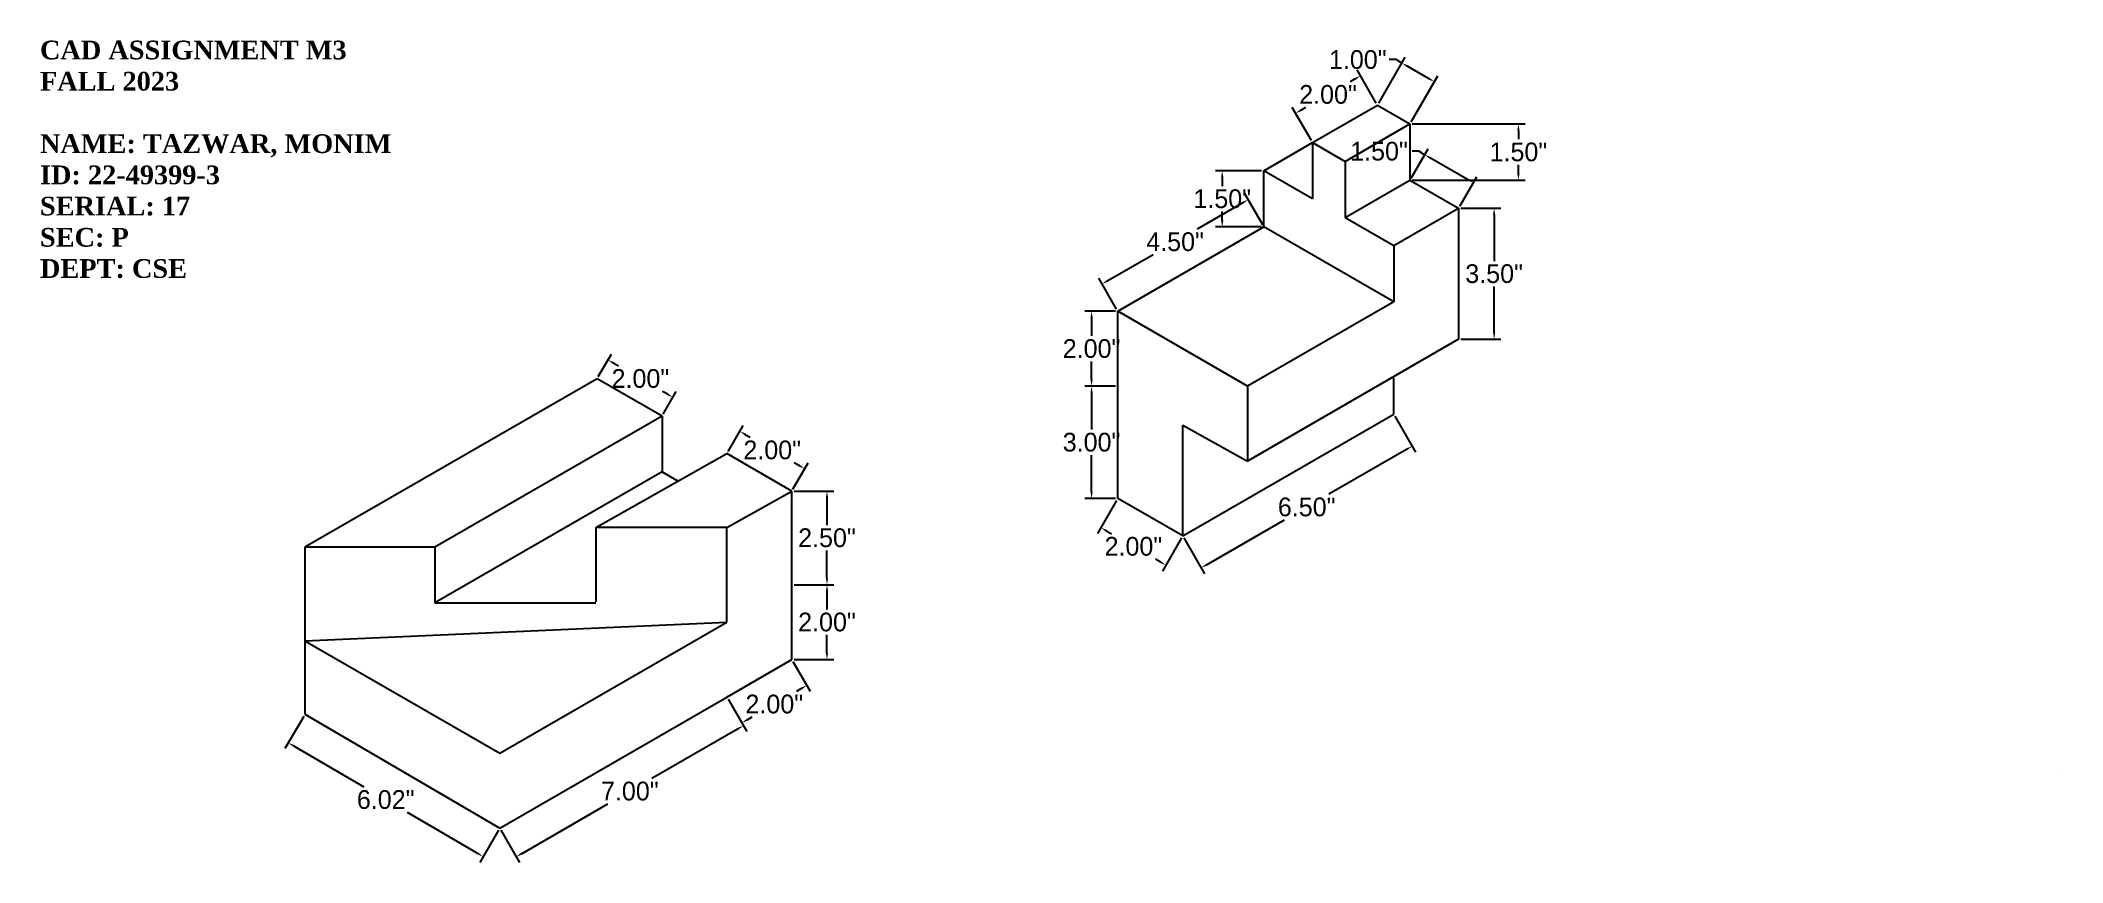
# Model space of a CAD drawing. Header units: inches. Extents: x 30.4 to 84.4, y 10.7 to 32.7.
import ezdxf

# ---------------------------------------------------------------- set-up
doc = ezdxf.new("R2010")
doc.units = ezdxf.units.IN
doc.header["$MEASUREMENT"] = 0
doc.dimstyles.get("Standard").update_dxf_attribs({"dimtxt": 0.5, "dimasz": 0.18, "dimexe": 0.18, "dimexo": 0.0625, "dimgap": 0.09, "dimtad": 0, "dimtih": 1, "dimtoh": 1, "dimzin": 0, "dimdsep": 46, "dimlunit": 3, "dimtxsty": 'Standard', "dimcen": 0.09, "dimclrt": 5, "dimadec": 0, "dimazin": 0, "dimtfac": 1, "dimtofl": 0, "dimtmove": 0, "dimatfit": 3, "dimfxl": 1, "dimtolj": 1, "dimtzin": 0, "dimarcsym": 0})

# ---------------------------------------------------------------- blocks, each defined once
blk = doc.blocks.new('*D3')
at = {"color": 0, "lineweight": -2}
for p, q in [((45.332, 23.722), (45.681, 24.326)), ((45.747, 24.08), (45.868, 24.01)), ((47.167, 23.26), (47.046, 23.33)), ((47.064, 22.722), (47.413, 23.326))]:
    blk.add_line(p, q, dxfattribs=at)
at = {"color": 0}
for points in [[(45.762, 24.106), (45.732, 24.054), (45.591, 24.17)], [(47.182, 23.286), (47.152, 23.234), (47.323, 23.17)]]:
    blk.add_solid(points, dxfattribs=at)
at = {"layer": 'Defpoints', "color": 0}
for p in [(45.591, 24.17), (45.301, 23.668), (47.033, 22.668)]:
    blk.add_point(p, dxfattribs=at)
at = {"color": 5, "insert": (46.457, 23.67), "char_height": 0.5, "attachment_point": 5}
blk.add_mtext('\\A1;2.00"', dxfattribs=at)
blk = doc.blocks.new('*D4')
at = {"color": 0, "lineweight": -2}
for p, q in [((48.796, 21.722), (49.198, 22.418)), ((49.264, 22.173), (49.386, 22.103)), ((50.528, 20.722), (50.93, 21.418)), ((50.685, 21.353), (50.563, 21.423))]:
    blk.add_line(p, q, dxfattribs=at)
at = {"color": 0}
for points in [[(49.279, 22.199), (49.249, 22.147), (49.108, 22.263)], [(50.7, 21.379), (50.67, 21.327), (50.84, 21.263)]]:
    blk.add_solid(points, dxfattribs=at)
at = {"layer": 'Defpoints', "color": 0}
for p in [(49.108, 22.263), (48.765, 21.668), (50.497, 20.668)]:
    blk.add_point(p, dxfattribs=at)
at = {"color": 5, "insert": (49.974, 21.763), "char_height": 0.5, "attachment_point": 5}
blk.add_mtext('\\A1;2.00"', dxfattribs=at)
blk = doc.blocks.new('*D5')
at = {"color": 0, "lineweight": -2}
for p, q in [((50.56, 20.668), (51.615, 20.668)), ((51.435, 20.488), (51.435, 19.758)), ((51.435, 18.348), (51.435, 19.078)), ((50.56, 18.168), (51.615, 18.168))]:
    blk.add_line(p, q, dxfattribs=at)
at = {"color": 0}
for points in [[(51.405, 20.488), (51.465, 20.488), (51.435, 20.668)], [(51.405, 18.348), (51.465, 18.348), (51.435, 18.168)]]:
    blk.add_solid(points, dxfattribs=at)
at = {"layer": 'Defpoints', "color": 0}
for p in [(50.497, 20.668), (51.435, 20.668), (50.497, 18.168)]:
    blk.add_point(p, dxfattribs=at)
at = {"color": 5, "insert": (51.435, 19.418), "char_height": 0.5, "attachment_point": 5}
blk.add_mtext('\\A1;2.50"', dxfattribs=at)
blk = doc.blocks.new('*D6')
at = {"color": 0, "lineweight": -2}
for p, q in [((50.56, 18.168), (51.615, 18.168)), ((51.435, 17.988), (51.435, 17.508)), ((51.435, 16.348), (51.435, 16.828)), ((50.56, 16.168), (51.615, 16.168))]:
    blk.add_line(p, q, dxfattribs=at)
at = {"color": 0}
for points in [[(51.405, 17.988), (51.465, 17.988), (51.435, 18.168)], [(51.405, 16.348), (51.465, 16.348), (51.435, 16.168)]]:
    blk.add_solid(points, dxfattribs=at)
at = {"layer": 'Defpoints', "color": 0}
for p in [(50.497, 18.168), (50.497, 16.168), (51.435, 16.168)]:
    blk.add_point(p, dxfattribs=at)
at = {"color": 5, "insert": (51.435, 17.168), "char_height": 0.5, "attachment_point": 5}
blk.add_mtext('\\A1;2.00"', dxfattribs=at)
blk = doc.blocks.new('*D7')
at = {"color": 0, "lineweight": -2}
for p, q in [((50.528, 16.114), (50.985, 15.323)), ((48.796, 15.114), (49.253, 14.323)), ((50.739, 15.388), (50.618, 15.318)), ((49.319, 14.568), (49.44, 14.638))]:
    blk.add_line(p, q, dxfattribs=at)
at = {"color": 0}
for points in [[(50.724, 15.414), (50.754, 15.363), (50.895, 15.478)], [(49.304, 14.594), (49.334, 14.543), (49.163, 14.478)]]:
    blk.add_solid(points, dxfattribs=at)
at = {"layer": 'Defpoints', "color": 0}
for p in [(50.497, 16.168), (48.765, 15.168), (50.895, 15.478)]:
    blk.add_point(p, dxfattribs=at)
at = {"color": 5, "insert": (50.029, 14.978), "char_height": 0.5, "attachment_point": 5}
blk.add_mtext('\\A1;2.00"', dxfattribs=at)
blk = doc.blocks.new('*D8')
at = {"color": 0, "lineweight": -2}
for p, q in [((48.796, 15.114), (49.296, 14.248)), ((49.05, 14.314), (46.764, 12.994)), ((43.3, 10.994), (45.586, 12.314)), ((42.734, 11.614), (43.234, 10.748))]:
    blk.add_line(p, q, dxfattribs=at)
at = {"color": 0}
for points in [[(49.035, 14.339), (49.065, 14.288), (49.206, 14.404)], [(43.285, 11.019), (43.315, 10.968), (43.144, 10.904)]]:
    blk.add_solid(points, dxfattribs=at)
at = {"layer": 'Defpoints', "color": 0}
for p in [(48.765, 15.168), (42.703, 11.668), (43.144, 10.904)]:
    blk.add_point(p, dxfattribs=at)
at = {"color": 5, "insert": (46.175, 12.654), "char_height": 0.5, "attachment_point": 5}
blk.add_mtext('\\A1;7.00"', dxfattribs=at)
blk = doc.blocks.new('*D9')
at = {"color": 0, "lineweight": -2}
for p, q in [((37.475, 14.652), (36.972, 13.791)), ((37.218, 13.856), (39.079, 12.768)), ((42.104, 11), (40.242, 12.088)), ((42.671, 11.614), (42.168, 10.753))]:
    blk.add_line(p, q, dxfattribs=at)
at = {"color": 0}
for points in [[(37.233, 13.882), (37.203, 13.83), (37.063, 13.947)], [(42.119, 11.025), (42.088, 10.974), (42.259, 10.909)]]:
    blk.add_solid(points, dxfattribs=at)
at = {"layer": 'Defpoints', "color": 0}
for p in [(37.507, 14.706), (42.703, 11.668), (42.259, 10.909)]:
    blk.add_point(p, dxfattribs=at)
at = {"color": 5, "insert": (39.661, 12.428), "char_height": 0.5, "attachment_point": 5}
blk.add_mtext('\\A1;6.02"', dxfattribs=at)
blk = doc.blocks.new('*D12')
at = {"color": 0, "lineweight": -2}
for p, q in [((59.133, 23.47), (58.315, 23.47)), ((58.495, 23.29), (58.495, 22.31)), ((58.495, 20.65), (58.495, 21.63)), ((59.133, 20.47), (58.315, 20.47))]:
    blk.add_line(p, q, dxfattribs=at)
at = {"color": 0}
for points in [[(58.465, 23.29), (58.525, 23.29), (58.495, 23.47)], [(58.465, 20.65), (58.525, 20.65), (58.495, 20.47)]]:
    blk.add_solid(points, dxfattribs=at)
at = {"layer": 'Defpoints', "color": 0}
for p in [(59.195, 23.47), (58.495, 20.47), (59.195, 20.47)]:
    blk.add_point(p, dxfattribs=at)
at = {"color": 5, "insert": (58.495, 21.97), "char_height": 0.5, "attachment_point": 5}
blk.add_mtext('\\A1;3.00"', dxfattribs=at)
blk = doc.blocks.new('*D13')
at = {"color": 0, "lineweight": -2}
for p, q in [((59.133, 25.47), (58.315, 25.47)), ((58.495, 25.29), (58.495, 24.81)), ((58.495, 23.65), (58.495, 24.13)), ((59.133, 23.47), (58.315, 23.47))]:
    blk.add_line(p, q, dxfattribs=at)
at = {"color": 0}
for points in [[(58.465, 25.29), (58.525, 25.29), (58.495, 25.47)], [(58.465, 23.65), (58.525, 23.65), (58.495, 23.47)]]:
    blk.add_solid(points, dxfattribs=at)
at = {"layer": 'Defpoints', "color": 0}
for p in [(59.195, 25.47), (58.495, 23.47), (59.195, 23.47)]:
    blk.add_point(p, dxfattribs=at)
at = {"color": 5, "insert": (58.495, 24.47), "char_height": 0.5, "attachment_point": 5}
blk.add_mtext('\\A1;2.00"', dxfattribs=at)
blk = doc.blocks.new('*D14')
at = {"color": 0, "lineweight": -2}
for p, q in [((66.588, 22.666), (67.139, 21.71)), ((66.894, 21.776), (64.824, 20.581)), ((61.576, 18.706), (63.646, 19.901)), ((60.959, 19.416), (61.51, 18.46))]:
    blk.add_line(p, q, dxfattribs=at)
at = {"color": 0}
for points in [[(66.879, 21.802), (66.909, 21.75), (67.049, 21.866)], [(61.561, 18.732), (61.591, 18.68), (61.42, 18.616)]]:
    blk.add_solid(points, dxfattribs=at)
at = {"layer": 'Defpoints', "color": 0}
for p in [(66.556, 22.72), (60.927, 19.47), (61.42, 18.616)]:
    blk.add_point(p, dxfattribs=at)
at = {"color": 5, "insert": (64.235, 20.241), "char_height": 0.5, "attachment_point": 5}
blk.add_mtext('\\A1;6.50"', dxfattribs=at)
blk = doc.blocks.new('*D15')
at = {"color": 0, "lineweight": -2}
for p, q in [((59.164, 20.416), (58.655, 19.533)), ((58.901, 19.599), (59.022, 19.529)), ((60.896, 19.416), (60.387, 18.533)), ((60.321, 18.779), (60.2, 18.849))]:
    blk.add_line(p, q, dxfattribs=at)
at = {"color": 0}
for points in [[(58.916, 19.625), (58.886, 19.573), (58.745, 19.689)], [(60.336, 18.805), (60.306, 18.753), (60.477, 18.689)]]:
    blk.add_solid(points, dxfattribs=at)
at = {"layer": 'Defpoints', "color": 0}
for p in [(59.195, 20.47), (60.927, 19.47), (60.477, 18.689)]:
    blk.add_point(p, dxfattribs=at)
at = {"color": 5, "insert": (59.611, 19.189), "char_height": 0.5, "attachment_point": 5}
blk.add_mtext('\\A1;2.00"', dxfattribs=at)
blk = doc.blocks.new('*D16')
at = {"color": 0, "lineweight": -2}
for p, q in [((63.061, 27.774), (62.582, 28.603)), ((62.517, 28.357), (61.313, 27.662)), ((58.931, 26.287), (60.135, 26.982)), ((59.164, 25.524), (58.685, 26.353))]:
    blk.add_line(p, q, dxfattribs=at)
at = {"color": 0}
for points in [[(62.502, 28.383), (62.532, 28.331), (62.672, 28.447)], [(58.916, 26.313), (58.946, 26.261), (58.775, 26.197)]]:
    blk.add_solid(points, dxfattribs=at)
at = {"layer": 'Defpoints', "color": 0}
for p in [(62.672, 28.447), (63.092, 27.72), (59.195, 25.47)]:
    blk.add_point(p, dxfattribs=at)
at = {"color": 5, "insert": (60.724, 27.322), "char_height": 0.5, "attachment_point": 5}
blk.add_mtext('\\A1;4.50"', dxfattribs=at)
blk = doc.blocks.new('*D17')
at = {"color": 0, "lineweight": -2}
for p, q in [((68.351, 28.22), (69.416, 28.22)), ((69.236, 28.04), (69.236, 26.81)), ((69.236, 24.9), (69.236, 26.13)), ((68.351, 24.72), (69.416, 24.72))]:
    blk.add_line(p, q, dxfattribs=at)
at = {"color": 0}
for points in [[(69.206, 28.04), (69.266, 28.04), (69.236, 28.22)], [(69.206, 24.9), (69.266, 24.9), (69.236, 24.72)]]:
    blk.add_solid(points, dxfattribs=at)
at = {"layer": 'Defpoints', "color": 0}
for p in [(68.288, 28.22), (68.288, 24.72), (69.236, 24.72)]:
    blk.add_point(p, dxfattribs=at)
at = {"color": 5, "insert": (69.236, 26.47), "char_height": 0.5, "attachment_point": 5}
blk.add_mtext('\\A1;3.50"', dxfattribs=at)
blk = doc.blocks.new('*D18')
at = {"color": 0, "lineweight": -2}
for p, q in [((63.03, 29.22), (61.801, 29.22)), ((61.981, 29.04), (61.981, 28.81)), ((61.981, 27.9), (61.981, 28.13)), ((63.03, 27.72), (61.801, 27.72))]:
    blk.add_line(p, q, dxfattribs=at)
at = {"color": 0}
for points in [[(61.951, 29.04), (62.011, 29.04), (61.981, 29.22)], [(61.951, 27.9), (62.011, 27.9), (61.981, 27.72)]]:
    blk.add_solid(points, dxfattribs=at)
at = {"layer": 'Defpoints', "color": 0}
for p in [(63.092, 29.22), (61.981, 27.72), (63.092, 27.72)]:
    blk.add_point(p, dxfattribs=at)
at = {"color": 5, "insert": (61.981, 28.47), "char_height": 0.5, "attachment_point": 5}
blk.add_mtext('\\A1;1.50"', dxfattribs=at)
blk = doc.blocks.new('*D19')
at = {"color": 0, "lineweight": -2}
for p, q in [((66.092, 31.024), (65.58, 31.91)), ((65.514, 31.665), (65.393, 31.595)), ((64.36, 30.024), (63.848, 30.91)), ((64.094, 30.845), (64.215, 30.915))]:
    blk.add_line(p, q, dxfattribs=at)
at = {"color": 0}
for points in [[(65.499, 31.691), (65.529, 31.639), (65.67, 31.755)], [(64.079, 30.871), (64.109, 30.819), (63.938, 30.755)]]:
    blk.add_solid(points, dxfattribs=at)
at = {"layer": 'Defpoints', "color": 0}
for p in [(65.67, 31.755), (66.123, 30.97), (64.391, 29.97)]:
    blk.add_point(p, dxfattribs=at)
at = {"color": 5, "insert": (64.804, 31.255), "char_height": 0.5, "attachment_point": 5}
blk.add_mtext('\\A1;2.00"', dxfattribs=at)
blk = doc.blocks.new('*D20')
at = {"color": 0, "lineweight": -2}
for p, q in [((66.155, 31.024), (66.864, 32.252)), ((66.618, 32.186), (66.438, 32.186)), ((66.774, 32.096), (66.618, 32.186)), ((67.484, 31.686), (66.929, 32.006)), ((67.021, 30.524), (67.73, 31.752))]:
    blk.add_line(p, q, dxfattribs=at)
at = {"color": 0}
for points in [[(66.944, 32.032), (66.914, 31.98), (66.774, 32.096)], [(67.499, 31.712), (67.469, 31.66), (67.64, 31.596)]]:
    blk.add_solid(points, dxfattribs=at)
at = {"layer": 'Defpoints', "color": 0}
for p in [(66.774, 32.096), (66.123, 30.97), (66.989, 30.47)]:
    blk.add_point(p, dxfattribs=at)
at = {"color": 5, "insert": (65.598, 32.186), "char_height": 0.5, "attachment_point": 5}
blk.add_mtext('\\A1;1.00"', dxfattribs=at)
blk = doc.blocks.new('*D21')
at = {"color": 0, "lineweight": -2}
for p, q in [((67.052, 30.47), (70.064, 30.47)), ((69.884, 30.29), (69.884, 30.06)), ((69.884, 29.15), (69.884, 29.38)), ((67.052, 28.97), (70.064, 28.97))]:
    blk.add_line(p, q, dxfattribs=at)
at = {"color": 0}
for points in [[(69.854, 30.29), (69.914, 30.29), (69.884, 30.47)], [(69.854, 29.15), (69.914, 29.15), (69.884, 28.97)]]:
    blk.add_solid(points, dxfattribs=at)
at = {"layer": 'Defpoints', "color": 0}
for p in [(66.989, 30.47), (66.989, 28.97), (69.884, 28.97)]:
    blk.add_point(p, dxfattribs=at)
at = {"color": 5, "insert": (69.884, 29.72), "char_height": 0.5, "attachment_point": 5}
blk.add_mtext('\\A1;1.50"', dxfattribs=at)
blk = doc.blocks.new('*D22')
at = {"color": 0, "lineweight": -2}
for p, q in [((67.021, 29.024), (67.472, 29.805)), ((67.226, 29.739), (67.046, 29.739)), ((67.382, 29.649), (67.226, 29.739)), ((68.525, 28.989), (67.538, 29.559)), ((68.32, 28.274), (68.771, 29.055))]:
    blk.add_line(p, q, dxfattribs=at)
at = {"color": 0}
for points in [[(67.553, 29.585), (67.523, 29.533), (67.382, 29.649)], [(68.54, 29.015), (68.51, 28.963), (68.681, 28.899)]]:
    blk.add_solid(points, dxfattribs=at)
at = {"layer": 'Defpoints', "color": 0}
for p in [(67.382, 29.649), (66.989, 28.97), (68.288, 28.22)]:
    blk.add_point(p, dxfattribs=at)
at = {"color": 5, "insert": (66.164, 29.739), "char_height": 0.5, "attachment_point": 5}
blk.add_mtext('\\A1;1.50"', dxfattribs=at)

msp = doc.modelspace()

# ---------------------------------------------------------------- linework, layer by layer
for p, q in [((64.391, 29.97), (66.123, 30.97)), ((66.123, 30.97), (66.989, 30.47)), ((65.257, 29.47), (66.989, 30.47)), ((66.989, 30.47), (66.989, 28.97)), ((63.092, 29.22), (64.391, 29.97)), ((64.391, 29.97), (65.257, 29.47)), ((64.391, 29.97), (64.391, 28.47)), ((63.092, 27.72), (63.092, 29.22)), ((64.391, 28.47), (63.092, 29.22)), ((65.257, 29.47), (65.257, 27.97)), ((65.257, 27.97), (66.989, 28.97)), ((66.989, 28.97), (68.288, 28.22)), ((66.556, 27.22), (68.288, 28.22)), ((68.288, 28.22), (68.288, 24.72)), ((59.195, 25.47), (63.092, 27.72)), ((66.556, 25.72), (63.092, 27.72)), ((65.257, 27.97), (66.556, 27.22)), ((66.556, 27.22), (66.556, 25.72)), ((59.195, 23.47), (59.195, 25.47)), ((62.659, 23.47), (59.195, 25.47)), ((66.556, 25.72), (62.659, 23.47)), ((68.288, 24.72), (62.659, 21.47)), ((45.301, 23.668), (37.507, 19.168)), ((47.033, 22.668), (45.301, 23.668)), ((59.195, 20.47), (59.195, 23.47)), ((62.659, 23.47), (62.659, 21.47)), ((66.556, 22.72), (66.556, 23.681)), ((47.033, 22.668), (40.971, 19.168)), ((47.033, 22.668), (47.033, 21.18)), ((60.927, 19.47), (66.556, 22.72)), ((60.927, 19.47), (60.927, 22.426)), ((60.927, 22.426), (62.659, 21.47)), ((45.265, 19.697), (48.765, 21.668)), ((50.497, 20.668), (48.765, 21.668)), ((47.033, 21.18), (40.971, 17.68)), ((47.033, 21.18), (47.466, 20.93)), ((48.765, 19.697), (50.497, 20.668)), ((50.497, 18.168), (50.497, 20.668)), ((60.927, 19.47), (59.195, 20.47)), ((48.765, 19.697), (45.265, 19.697)), ((45.265, 19.697), (45.265, 17.708)), ((48.765, 17.168), (48.765, 19.697)), ((37.507, 19.168), (37.507, 16.668)), ((40.971, 19.168), (37.507, 19.168)), ((40.971, 19.168), (40.971, 17.68)), ((50.497, 16.168), (50.497, 18.168)), ((40.971, 17.68), (45.265, 17.68)), ((37.507, 16.668), (48.765, 17.168)), ((42.703, 13.668), (48.765, 17.168)), ((37.507, 16.668), (37.507, 14.706)), ((37.507, 16.668), (42.703, 13.668)), ((48.765, 15.168), (50.497, 16.168)), ((42.703, 11.668), (48.765, 15.168)), ((37.507, 14.706), (42.703, 11.668)), ((84.402, 13.122), (84.402, 13.122)), ((84.402, 13.122), (84.402, 13.122))]:
    msp.add_line(p, q)

# ---------------------------------------------------------------- texts
at = {"insert": (30.436, 32.694), "char_height": 0.5, "attachment_point": 1}
msp.add_mtext('{\\fTimes New Roman|b1|i0|c0|p18;CAD ASSIGNMENT M3\\PFALL 2023\\P\\PNAME: TAZWAR, MONIM\\PID: 22-49399-3\\PSERIAL: 17\\PSEC: P\\PDEPT: CSE}', dxfattribs=at)

# ---------------------------------------------------------------- dimensions: what is measured, and where the dimension line sits
for p1, p2, distance, picture, middle in [((66.989, 30.47), (66.123, 30.97), -1.3, '*D20', (65.598, 32.186)), ((64.391, 29.97), (66.123, 30.97), 0.906, '*D19', (64.804, 31.255)), ((66.989, 30.47), (66.989, 28.97), 2.895, '*D21', (69.884, 29.72)), ((68.288, 28.22), (66.989, 28.97), -0.784, '*D22', (66.164, 29.739)), ((63.092, 29.22), (63.092, 27.72), -1.111, '*D18', (61.981, 28.47)), ((59.195, 25.47), (63.092, 27.72), 0.84, '*D16', (60.724, 27.322)), ((68.288, 28.22), (68.288, 24.72), 0.947, '*D17', (69.236, 26.47)), ((59.195, 25.47), (59.195, 23.47), -0.7, '*D13', (58.495, 24.47)), ((47.033, 22.668), (45.301, 23.668), -0.58, '*D3', (46.457, 23.67)), ((59.195, 23.47), (59.195, 20.47), -0.7, '*D12', (58.495, 21.97)), ((66.556, 22.72), (60.927, 19.47), 0.986, '*D14', (64.235, 20.241)), ((50.497, 20.668), (48.765, 21.668), -0.687, '*D4', (49.974, 21.763)), ((50.497, 18.168), (50.497, 20.668), -0.938, '*D5', (51.435, 19.418)), ((59.195, 20.47), (60.927, 19.47), -0.901, '*D15', (59.611, 19.189)), ((50.497, 18.168), (50.497, 16.168), 0.938, '*D6', (51.435, 17.168)), ((48.765, 15.168), (50.497, 16.168), -0.796, '*D7', (50.029, 14.978)), ((48.765, 15.168), (42.703, 11.668), 0.883, '*D8', (46.175, 12.654)), ((37.507, 14.706), (42.703, 11.668), -0.879, '*D9', (39.661, 12.428))]:
    dim = msp.add_aligned_dim(p1=p1, p2=p2, distance=distance, dimstyle='Standard')
    dim.commit()
    dim.dimension.update_dxf_attribs({"geometry": picture, "text_midpoint": middle})

doc.saveas('drawing.dxf')
